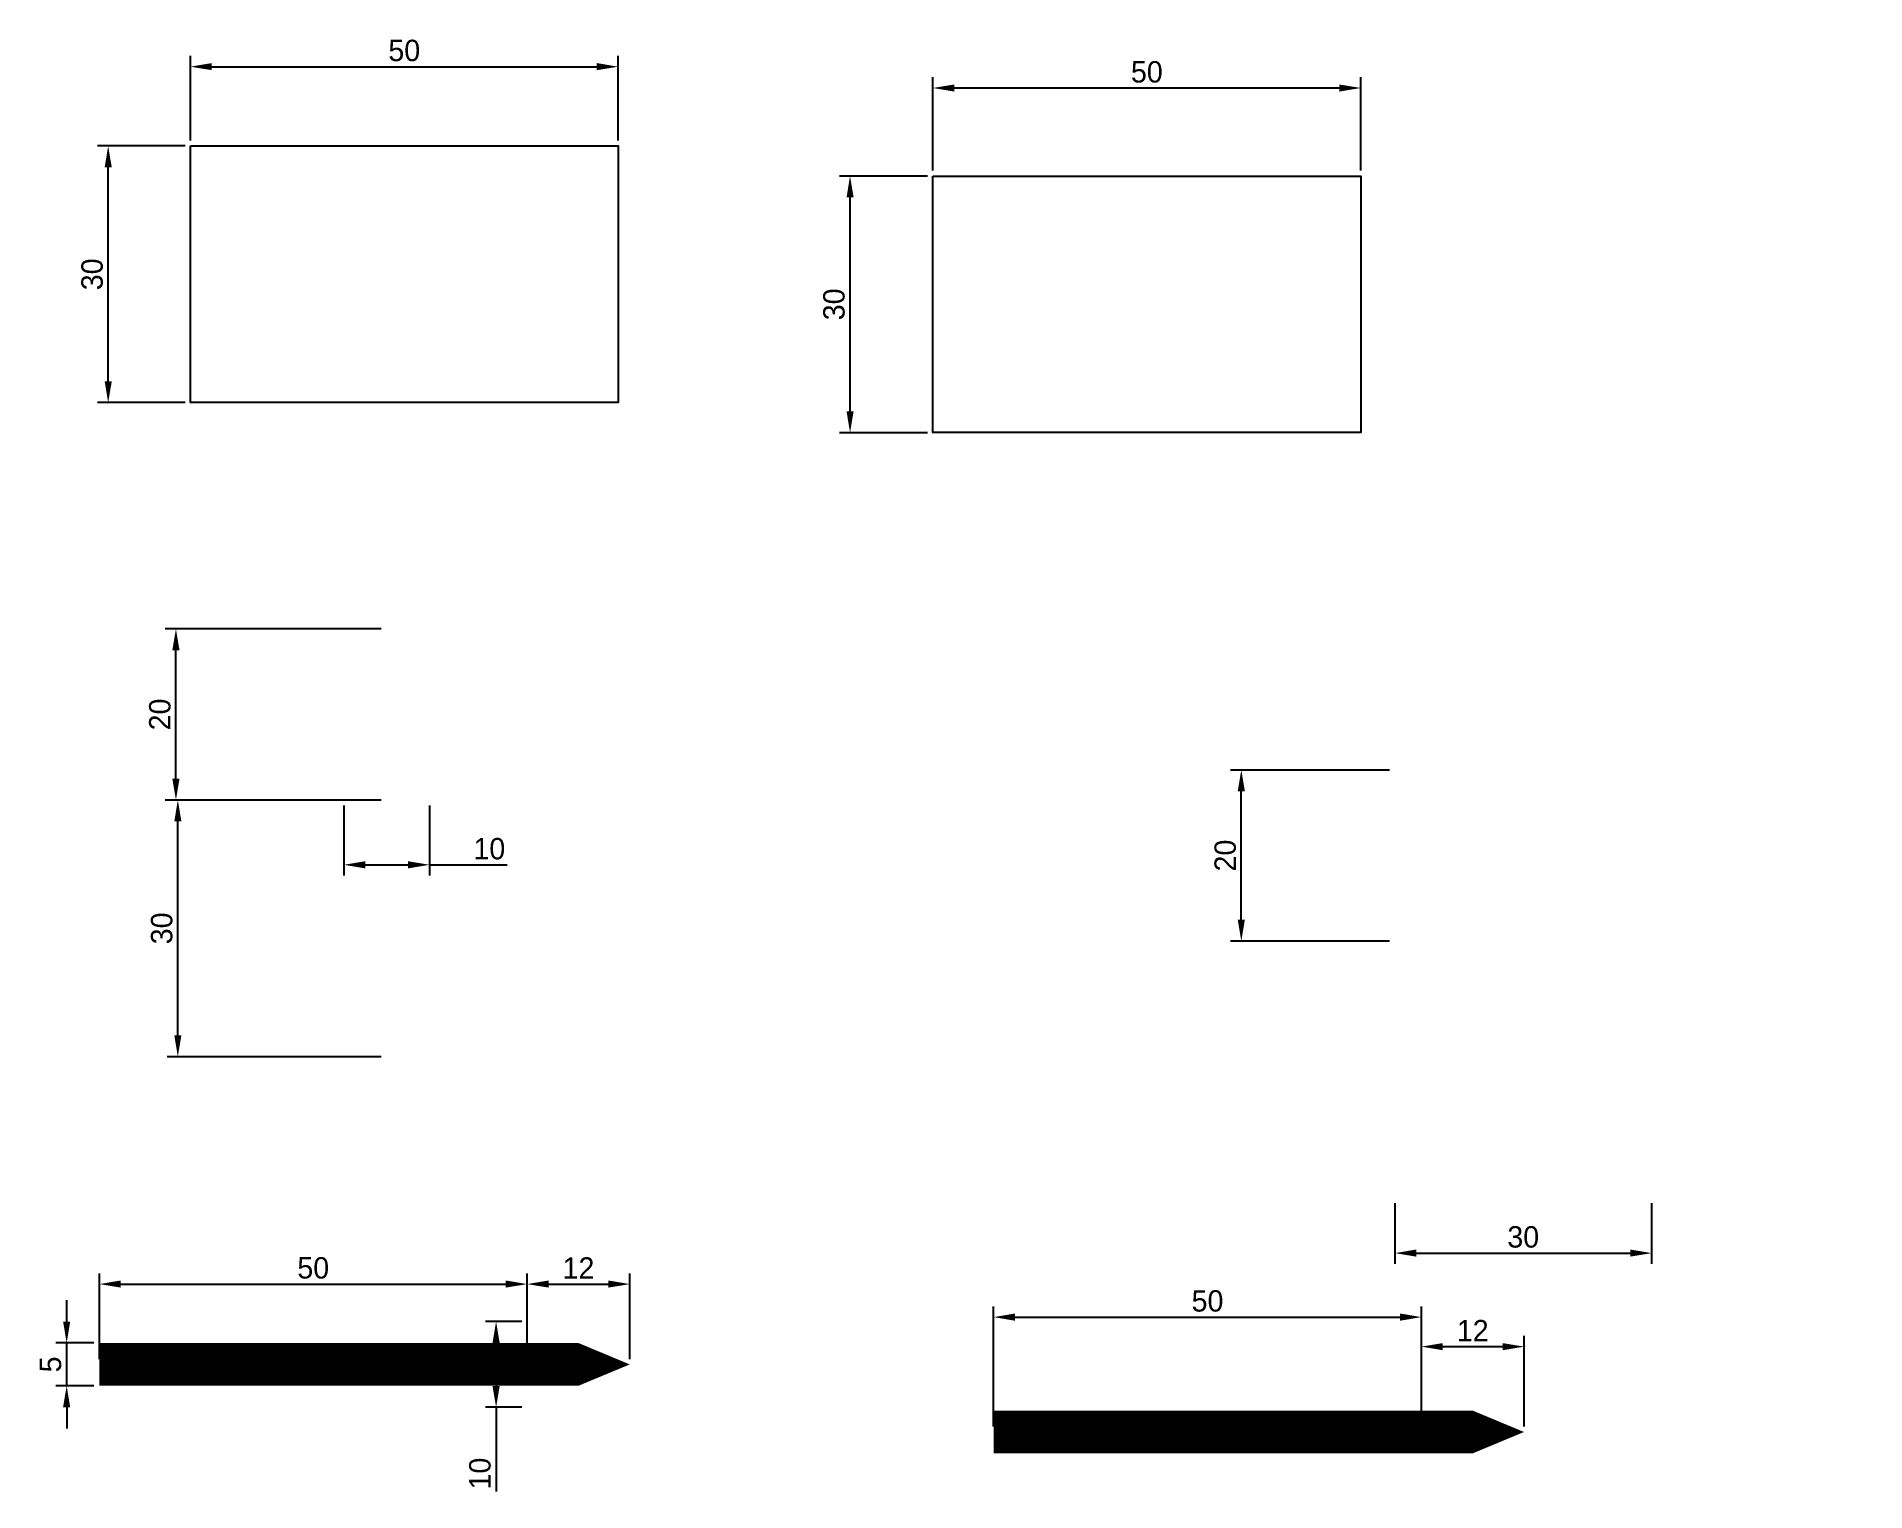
# Model space of a CAD drawing. Header units: millimetres. Extents: x 185 to 399, y -26 to 145.
import ezdxf

# ---------------------------------------------------------------- set-up
doc = ezdxf.new("R2010")
doc.units = ezdxf.units.MM
doc.dimstyles.new('ISO-25', dxfattribs={"dimtxt": 2.5, "dimasz": 2.5, "dimexe": 1.25, "dimexo": 0.625, "dimtad": 1, "dimdsep": 46, "dimtxsty": 'Standard', "dimcen": 2.5, "dimadec": 0, "dimazin": 0, "dimtfac": 1, "dimtmove": 0, "dimatfit": 3, "dimfxl": 1, "dimarcsym": 0})

# ---------------------------------------------------------------- blocks, each defined once
blk = doc.blocks.new('*D1')
at = {"color": 0, "lineweight": -2, "transparency": 16777216}
for p, q in [((203.44, 132.39), (203.44, 142.28)), ((253.44, 132.39), (253.44, 142.28)), ((205.94, 141.03), (250.94, 141.03))]:
    blk.add_line(p, q, dxfattribs=at)
at = {"color": 0, "transparency": 16777216}
for points in [[(205.94, 141.45), (205.94, 140.62), (203.44, 141.03)], [(250.94, 141.45), (250.94, 140.62), (253.44, 141.03)]]:
    blk.add_solid(points, dxfattribs=at)
at = {"layer": 'Defpoints', "color": 0, "transparency": 16777216}
for p in [(253.44, 141.03), (203.44, 131.76), (253.44, 131.76)]:
    blk.add_point(p, dxfattribs=at)
at = {"color": 0, "transparency": 16777216, "insert": (228.44, 142.91), "char_height": 2.5, "attachment_point": 5}
blk.add_mtext('50', dxfattribs=at)
blk = doc.blocks.new('*D2')
at = {"color": 0, "lineweight": -2, "transparency": 16777216}
for p, q in [((202.81, 131.76), (192.58, 131.76)), ((193.83, 104.26), (193.83, 129.26)), ((202.81, 101.76), (192.58, 101.76))]:
    blk.add_line(p, q, dxfattribs=at)
at = {"color": 0, "transparency": 16777216}
for points in [[(193.42, 129.26), (194.25, 129.26), (193.83, 131.76)], [(193.42, 104.26), (194.25, 104.26), (193.83, 101.76)]]:
    blk.add_solid(points, dxfattribs=at)
at = {"layer": 'Defpoints', "color": 0, "transparency": 16777216}
for p in [(193.83, 131.76), (203.44, 131.76), (203.44, 101.76)]:
    blk.add_point(p, dxfattribs=at)
at = {"color": 0, "transparency": 16777216, "insert": (191.96, 116.76), "char_height": 2.5, "attachment_point": 5, "rotation": 90}
blk.add_mtext('30', dxfattribs=at)
blk = doc.blocks.new('*D3')
at = {"color": 0, "lineweight": -2, "transparency": 16777216}
for p, q in [((225.75, 55.31), (200.72, 55.31)), ((201.97, 27.81), (201.97, 52.81)), ((225.75, 25.31), (200.72, 25.31))]:
    blk.add_line(p, q, dxfattribs=at)
at = {"color": 0, "transparency": 16777216}
for points in [[(201.56, 52.81), (202.39, 52.81), (201.97, 55.31)], [(201.56, 27.81), (202.39, 27.81), (201.97, 25.31)]]:
    blk.add_solid(points, dxfattribs=at)
at = {"layer": 'Defpoints', "color": 0, "transparency": 16777216}
for p in [(201.97, 55.31), (226.38, 55.31), (226.38, 25.31)]:
    blk.add_point(p, dxfattribs=at)
at = {"color": 0, "transparency": 16777216, "insert": (200.1, 40.31), "char_height": 2.5, "attachment_point": 5, "rotation": 90}
blk.add_mtext('30', dxfattribs=at)
blk = doc.blocks.new('*D4')
at = {"color": 0, "lineweight": -2, "transparency": 16777216}
for p, q in [((225.75, 75.31), (200.5, 75.31)), ((201.75, 57.81), (201.75, 72.81)), ((225.75, 55.31), (200.5, 55.31))]:
    blk.add_line(p, q, dxfattribs=at)
at = {"color": 0, "transparency": 16777216}
for points in [[(201.33, 72.81), (202.17, 72.81), (201.75, 75.31)], [(201.33, 57.81), (202.17, 57.81), (201.75, 55.31)]]:
    blk.add_solid(points, dxfattribs=at)
at = {"layer": 'Defpoints', "color": 0, "transparency": 16777216}
for p in [(201.75, 75.31), (226.38, 75.31), (226.38, 55.31)]:
    blk.add_point(p, dxfattribs=at)
at = {"color": 0, "transparency": 16777216, "insert": (199.88, 65.31), "char_height": 2.5, "attachment_point": 5, "rotation": 90}
blk.add_mtext('20', dxfattribs=at)
blk = doc.blocks.new('*D5')
at = {"color": 0, "lineweight": -2, "transparency": 16777216}
for p, q in [((221.38, 54.68), (221.38, 46.49)), ((231.38, 54.68), (231.38, 46.49)), ((223.88, 47.74), (228.88, 47.74)), ((231.38, 47.74), (240.46, 47.74))]:
    blk.add_line(p, q, dxfattribs=at)
at = {"color": 0, "transparency": 16777216}
for points in [[(223.88, 48.16), (223.88, 47.32), (221.38, 47.74)], [(228.88, 48.16), (228.88, 47.32), (231.38, 47.74)]]:
    blk.add_solid(points, dxfattribs=at)
at = {"layer": 'Defpoints', "color": 0, "transparency": 16777216}
for p in [(221.38, 55.31), (231.38, 55.31), (231.38, 47.74)]:
    blk.add_point(p, dxfattribs=at)
at = {"color": 0, "transparency": 16777216, "insert": (238.38, 49.61), "char_height": 2.5, "attachment_point": 5}
blk.add_mtext('10', dxfattribs=at)
blk = doc.blocks.new('*D6')
at = {"color": 0, "lineweight": -2, "transparency": 16777216}
for p, q in [((188.98, -5.65), (188.98, -3.15)), ((192.17, -8.15), (187.73, -8.15)), ((188.98, -13.16), (188.98, -8.15)), ((192.17, -13.16), (187.73, -13.16)), ((188.98, -15.66), (188.98, -18.16))]:
    blk.add_line(p, q, dxfattribs=at)
at = {"color": 0, "transparency": 16777216}
for points in [[(188.56, -5.65), (189.39, -5.65), (188.98, -8.15)], [(188.56, -15.66), (189.39, -15.66), (188.98, -13.16)]]:
    blk.add_solid(points, dxfattribs=at)
at = {"layer": 'Defpoints', "color": 0, "transparency": 16777216}
for p in [(188.98, -8.15), (192.8, -8.15), (192.8, -13.16)]:
    blk.add_point(p, dxfattribs=at)
at = {"color": 0, "transparency": 16777216, "insert": (187.1, -10.66), "char_height": 2.5, "attachment_point": 5, "rotation": 90}
blk.add_mtext('5', dxfattribs=at)
blk = doc.blocks.new('*D7')
at = {"color": 0, "lineweight": -2, "transparency": 16777216}
for p, q in [((192.8, -10.03), (192.8, -0.02)), ((195.3, -1.27), (240.3, -1.27)), ((242.8, -10.03), (242.8, -0.02))]:
    blk.add_line(p, q, dxfattribs=at)
at = {"color": 0, "transparency": 16777216}
for points in [[(195.3, -0.85), (195.3, -1.68), (192.8, -1.27)], [(240.3, -0.85), (240.3, -1.68), (242.8, -1.27)]]:
    blk.add_solid(points, dxfattribs=at)
at = {"layer": 'Defpoints', "color": 0, "transparency": 16777216}
for p in [(242.8, -1.27), (192.8, -10.66), (242.8, -10.66)]:
    blk.add_point(p, dxfattribs=at)
at = {"color": 0, "transparency": 16777216, "insert": (217.8, 0.61), "char_height": 2.5, "attachment_point": 5}
blk.add_mtext('50', dxfattribs=at)
blk = doc.blocks.new('*D8')
at = {"color": 0, "lineweight": -2, "transparency": 16777216}
for p, q in [((242.8, -10.03), (242.8, -0.02)), ((245.3, -1.27), (252.3, -1.27)), ((254.8, -10.03), (254.8, -0.02))]:
    blk.add_line(p, q, dxfattribs=at)
at = {"color": 0, "transparency": 16777216}
for points in [[(245.3, -0.85), (245.3, -1.68), (242.8, -1.27)], [(252.3, -0.85), (252.3, -1.68), (254.8, -1.27)]]:
    blk.add_solid(points, dxfattribs=at)
at = {"layer": 'Defpoints', "color": 0, "transparency": 16777216}
for p in [(254.8, -1.27), (242.8, -10.66), (254.8, -10.66)]:
    blk.add_point(p, dxfattribs=at)
at = {"color": 0, "transparency": 16777216, "insert": (248.8, 0.61), "char_height": 2.5, "attachment_point": 5}
blk.add_mtext('12', dxfattribs=at)
blk = doc.blocks.new('*D9')
at = {"color": 0, "lineweight": -2, "transparency": 16777216}
for p, q in [((242.17, -5.65), (237.92, -5.65)), ((239.17, -8.15), (239.17, -13.17)), ((242.17, -15.67), (237.92, -15.67)), ((239.17, -15.67), (239.17, -25.51))]:
    blk.add_line(p, q, dxfattribs=at)
at = {"color": 0, "transparency": 16777216}
for points in [[(238.75, -8.15), (239.59, -8.15), (239.17, -5.65)], [(238.75, -13.17), (239.59, -13.17), (239.17, -15.67)]]:
    blk.add_solid(points, dxfattribs=at)
at = {"layer": 'Defpoints', "color": 0, "transparency": 16777216}
for p in [(239.17, -5.65), (242.8, -5.65), (242.8, -15.67)]:
    blk.add_point(p, dxfattribs=at)
at = {"color": 0, "transparency": 16777216, "insert": (237.29, -23.42), "char_height": 2.5, "attachment_point": 5, "rotation": 90}
blk.add_mtext('10', dxfattribs=at)
blk = doc.blocks.new('*D11')
at = {"color": 0, "lineweight": -2, "transparency": 16777216}
for p, q in [((290.23, 128.88), (290.23, 139.79)), ((340.23, 128.88), (340.23, 139.79)), ((292.73, 138.54), (337.73, 138.54))]:
    blk.add_line(p, q, dxfattribs=at)
at = {"color": 0, "transparency": 16777216}
for points in [[(292.73, 138.95), (292.73, 138.12), (290.23, 138.54)], [(337.73, 138.95), (337.73, 138.12), (340.23, 138.54)]]:
    blk.add_solid(points, dxfattribs=at)
at = {"layer": 'Defpoints', "color": 0, "transparency": 16777216}
for p in [(340.23, 138.54), (290.23, 128.25), (340.23, 128.25)]:
    blk.add_point(p, dxfattribs=at)
at = {"color": 0, "transparency": 16777216, "insert": (315.23, 140.41), "char_height": 2.5, "attachment_point": 5}
blk.add_mtext('50', dxfattribs=at)
blk = doc.blocks.new('*D12')
at = {"color": 0, "lineweight": -2, "transparency": 16777216}
for p, q in [((289.6, 128.25), (279.29, 128.25)), ((280.54, 100.75), (280.54, 125.75)), ((289.6, 98.25), (279.29, 98.25))]:
    blk.add_line(p, q, dxfattribs=at)
at = {"color": 0, "transparency": 16777216}
for points in [[(280.13, 125.75), (280.96, 125.75), (280.54, 128.25)], [(280.13, 100.75), (280.96, 100.75), (280.54, 98.25)]]:
    blk.add_solid(points, dxfattribs=at)
at = {"layer": 'Defpoints', "color": 0, "transparency": 16777216}
for p in [(280.54, 128.25), (290.23, 128.25), (290.23, 98.25)]:
    blk.add_point(p, dxfattribs=at)
at = {"color": 0, "transparency": 16777216, "insert": (278.67, 113.25), "char_height": 2.5, "attachment_point": 5, "rotation": 90}
blk.add_mtext('30', dxfattribs=at)
blk = doc.blocks.new('*D13')
at = {"color": 0, "lineweight": -2, "transparency": 16777216}
for p, q in [((343.59, 58.82), (325.02, 58.82)), ((326.27, 41.32), (326.27, 56.32)), ((343.59, 38.82), (325.02, 38.82))]:
    blk.add_line(p, q, dxfattribs=at)
at = {"color": 0, "transparency": 16777216}
for points in [[(325.85, 56.32), (326.69, 56.32), (326.27, 58.82)], [(325.85, 41.32), (326.69, 41.32), (326.27, 38.82)]]:
    blk.add_solid(points, dxfattribs=at)
at = {"layer": 'Defpoints', "color": 0, "transparency": 16777216}
for p in [(326.27, 58.82), (344.22, 58.82), (344.22, 38.82)]:
    blk.add_point(p, dxfattribs=at)
at = {"color": 0, "transparency": 16777216, "insert": (324.4, 48.82), "char_height": 2.5, "attachment_point": 5, "rotation": 90}
blk.add_mtext('20', dxfattribs=at)
blk = doc.blocks.new('*D14')
at = {"color": 0, "lineweight": -2, "transparency": 16777216}
for p, q in [((297.32, -17.93), (297.32, -3.88)), ((347.32, -17.93), (347.32, -3.88)), ((299.82, -5.13), (344.82, -5.13))]:
    blk.add_line(p, q, dxfattribs=at)
at = {"color": 0, "transparency": 16777216}
for points in [[(299.82, -4.71), (299.82, -5.55), (297.32, -5.13)], [(344.82, -4.71), (344.82, -5.55), (347.32, -5.13)]]:
    blk.add_solid(points, dxfattribs=at)
at = {"layer": 'Defpoints', "color": 0, "transparency": 16777216}
for p in [(347.32, -5.13), (297.32, -18.56), (347.32, -18.56)]:
    blk.add_point(p, dxfattribs=at)
at = {"color": 0, "transparency": 16777216, "insert": (322.32, -3.25), "char_height": 2.5, "attachment_point": 5}
blk.add_mtext('50', dxfattribs=at)
blk = doc.blocks.new('*D15')
at = {"color": 0, "lineweight": -2, "transparency": 16777216}
for p, q in [((347.32, -17.93), (347.32, -7.33)), ((359.32, -17.93), (359.32, -7.33)), ((349.82, -8.58), (356.82, -8.58))]:
    blk.add_line(p, q, dxfattribs=at)
at = {"color": 0, "transparency": 16777216}
for points in [[(349.82, -8.17), (349.82, -9), (347.32, -8.58)], [(356.82, -8.17), (356.82, -9), (359.32, -8.58)]]:
    blk.add_solid(points, dxfattribs=at)
at = {"layer": 'Defpoints', "color": 0, "transparency": 16777216}
for p in [(359.32, -8.58), (347.32, -18.56), (359.32, -18.56)]:
    blk.add_point(p, dxfattribs=at)
at = {"color": 0, "transparency": 16777216, "insert": (353.32, -6.71), "char_height": 2.5, "attachment_point": 5}
blk.add_mtext('12', dxfattribs=at)
blk = doc.blocks.new('*D16')
at = {"color": 0, "lineweight": -2, "transparency": 16777216}
for p, q in [((344.22, 8.19), (344.22, 1.1)), ((374.22, 8.19), (374.22, 1.1)), ((346.72, 2.35), (371.72, 2.35))]:
    blk.add_line(p, q, dxfattribs=at)
at = {"color": 0, "transparency": 16777216}
for points in [[(346.72, 2.77), (346.72, 1.94), (344.22, 2.35)], [(371.72, 2.77), (371.72, 1.94), (374.22, 2.35)]]:
    blk.add_solid(points, dxfattribs=at)
at = {"layer": 'Defpoints', "color": 0, "transparency": 16777216}
for p in [(344.22, 8.82), (374.22, 8.82), (374.22, 2.35)]:
    blk.add_point(p, dxfattribs=at)
at = {"color": 0, "transparency": 16777216, "insert": (359.22, 4.23), "char_height": 2.5, "attachment_point": 5}
blk.add_mtext('30', dxfattribs=at)

msp = doc.modelspace()

# ---------------------------------------------------------------- linework, layer by layer
msp.add_lwpolyline([(203.439, 131.762), (253.439, 131.762), (253.439, 101.762), (203.439, 101.762)], close=True)
msp.add_lwpolyline([(290.229, 128.252), (340.229, 128.252), (340.229, 98.252), (290.229, 98.252), (290.229, 128.252)])
for points in [[(226.379, 25.31, 0, 0, 0), (226.379, 55.31, 10, 0, 0), (226.379, 75.31, 0, 0, 0)], [(344.217, 8.816, 0, 0, 0), (344.217, 38.816, 10, 0, 0), (344.217, 58.816, 0, 0, 0)], [(226.379, 25.31, 0, 0, 0), (256.379, 25.31, 10, 0, 0), (276.379, 25.31, 0, 0, 0)], [(344.217, 8.816, 0, 0, 0), (374.217, 8.816, 10, 0, 0), (394.217, 8.816, 0, 0, 0)], [(192.796, -10.658, 5, 5, 0), (242.796, -10.658, 10, 0, 0), (254.796, -10.658, 0, 0, 0)], [(297.317, -18.558, 5, 5, 0), (347.317, -18.558, 10, 0, 0), (359.317, -18.558, 0, 0, 0)]]:
    msp.add_lwpolyline(points, format="xyseb")

# ---------------------------------------------------------------- dimensions: what is measured, and where the dimension line sits
at = {"color": 4}
for base, p1, p2, picture, middle in [((253.439, 141.035), (203.439, 131.762), (253.439, 131.762), '*D1', (228.439, 142.91)), ((242.796, -1.267), (192.796, -10.658), (242.796, -10.658), '*D7', (217.796, 0.608)), ((254.796, -1.267), (242.796, -10.658), (254.796, -10.658), '*D8', (248.796, 0.608))]:
    dim = msp.add_linear_dim(base=base, p1=p1, p2=p2, dimstyle='ISO-25', dxfattribs=at)
    dim.commit()
    dim.dimension.update_dxf_attribs({"geometry": picture, "text_midpoint": middle})
for base, p1, p2, picture, middle in [((340.229, 138.535), (290.229, 128.252), (340.229, 128.252), '*D11', (315.229, 140.41)), ((374.217, 2.353), (344.217, 8.816), (374.217, 8.816), '*D16', (359.217, 4.228)), ((347.317, -5.129), (297.317, -18.558), (347.317, -18.558), '*D14', (322.317, -3.254)), ((359.317, -8.582), (347.317, -18.558), (359.317, -18.558), '*D15', (353.317, -6.707))]:
    dim = msp.add_linear_dim(base=base, p1=p1, p2=p2, dimstyle='ISO-25')
    dim.commit()
    dim.dimension.update_dxf_attribs({"geometry": picture, "text_midpoint": middle})
for base, p1, p2, picture, middle in [((193.833, 131.762), (203.439, 101.762), (203.439, 131.762), '*D2', (191.958, 116.762)), ((201.751, 75.31), (226.379, 55.31), (226.379, 75.31), '*D4', (199.876, 65.31)), ((201.974, 55.31), (226.379, 25.31), (226.379, 55.31), '*D3', (200.099, 40.31))]:
    dim = msp.add_linear_dim(base=base, p1=p1, p2=p2, angle=90, dimstyle='ISO-25', dxfattribs=at)
    dim.commit()
    dim.dimension.update_dxf_attribs({"geometry": picture, "text_midpoint": middle})
for base, p1, p2, picture, middle in [((280.543, 128.252), (290.229, 98.252), (290.229, 128.252), '*D12', (278.668, 113.252)), ((326.271, 58.816), (344.217, 38.816), (344.217, 58.816), '*D13', (324.396, 48.816))]:
    dim = msp.add_linear_dim(base=base, p1=p1, p2=p2, angle=90, dimstyle='ISO-25')
    dim.commit()
    dim.dimension.update_dxf_attribs({"geometry": picture, "text_midpoint": middle})
dim = msp.add_linear_dim(base=(231.379, 47.74), p1=(221.379, 55.31), p2=(231.379, 55.31), text='10', dimstyle='ISO-25', dxfattribs=at)
dim.commit()
dim.dimension.update_dxf_attribs({"geometry": '*D5', "text_midpoint": (238.379, 47.74), "dimtype": 160})
dim = msp.add_linear_dim(base=(188.977, -8.153), p1=(192.796, -13.16), p2=(192.796, -8.153), angle=90, text='5', dimstyle='ISO-25', dxfattribs=at)
dim.commit()
dim.dimension.update_dxf_attribs({"geometry": '*D6', "text_midpoint": (187.102, -10.656)})
dim = msp.add_linear_dim(base=(239.169, -5.646), p1=(242.796, -15.673), p2=(242.796, -5.646), angle=90, text='10', dimstyle='ISO-25', dxfattribs=at)
dim.commit()
dim.dimension.update_dxf_attribs({"geometry": '*D9', "text_midpoint": (239.169, -23.422), "dimtype": 160})

doc.saveas('drawing.dxf')
